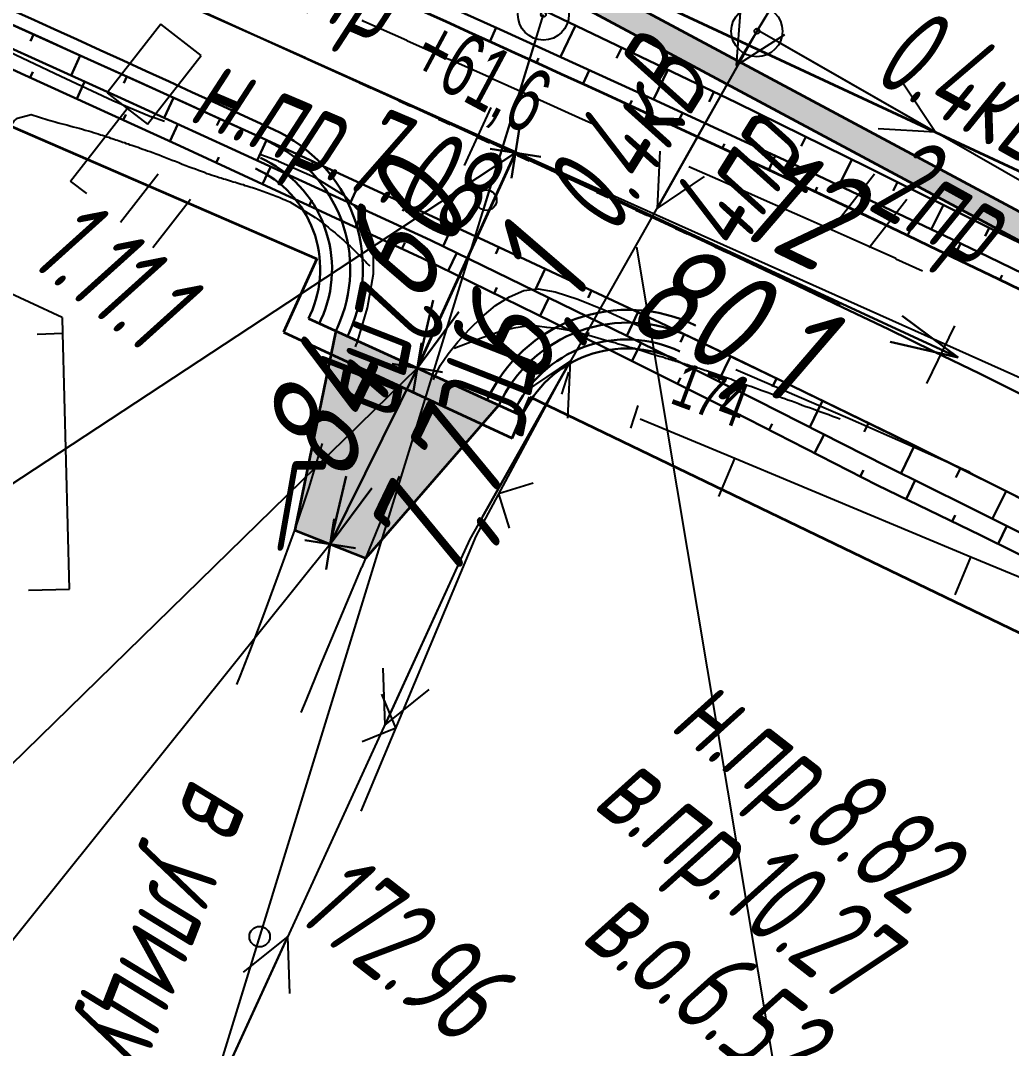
# Model space of a CAD drawing. Header units: millimetres. Extents: x -1799 to 6962, y -1020 to 4121.
# Drawn here: x 6178.45 to 6217.18, y 204.35 to 244.52 of the extents above; entities that cross this region are included whole.
import ezdxf
from ezdxf import colors
from ezdxf.entities.mleader import LeaderData, LeaderLine
from ezdxf.math import Vec2, Vec3

# ---------------------------------------------------------------- set-up
doc = ezdxf.new("R2010")
doc.units = ezdxf.units.MM
for name, pattern in [('CONTI', [0]), ('DASHED', [0.75, 0.5, -0.25]), ('STROT', [1.7, 0.5, -1.2])]:
    doc.linetypes.add(name, pattern=pattern)
for name, color, linetype, lineweight in [('10', 1, 'Continuous', 35), ('Гравий', 30, 'Continuous', 35), ('КОПИЯ_ОСЬ_13_ОТКОСЫ', 7, 'Continuous', 30), ('КОПИЯ_ОСЬ_ГРАНИЦЫ_ПОЛОС', 7, 'Continuous', 30), ('ОСЬ_ВЕРХ_ПОКРЫТИЯ_ГРАНИЦЫ_ПОЛОС', 7, 'Continuous', 30), ('ОСЬ_ВЕРХ_ПОКРЫТИЯ_ОСЬ', 1, 'Continuous', 30), ('Ось_примыкания', 1, 'Continuous', 35), ('Отметки', 5, 'Continuous', 30), ('Тротуар', 40, 'Continuous', 35), ('Уклоны ПЧ', 5, 'Continuous', 30)]:
    doc.layers.add(name, color=color, linetype=linetype, lineweight=lineweight)
for name, color, linetype in [('GOR_BDEFAULT', 212, 'CONTI'), ('NAD_MDEFAULT', 7, 'CONTI'), ('PI_OTDEFAULT', 172, 'CONTI'), ('SIT_LDEFAULT', 7, 'CONTI'), ('USLZNDEFAULT', 7, 'CONTI'), ('ZAPSKDEFAULT', 7, 'CONTI'), ('КОПИЯ_ОСЬ_ТАНГЕНСЫ', 1, 'Continuous'), ('ОСЬ_ВЕРХ_ПОКРЫТИЯ_ПИКЕТЫ', 1, 'Continuous'), ('ОСЬ_ВЕРХ_ПОКРЫТИЯ_ТАНГЕНСЫ', 1, 'Continuous'), ('разметка', 7, 'Continuous')]:
    doc.layers.add(name, color=color, linetype=linetype)
doc.styles.add('eskd', font='spds.shx', dxfattribs={"width": 1.2, "oblique": 15})
doc.styles.add('SHRFT', font='TXT', dxfattribs={"width": 3.5})
doc.styles.get("Standard").update_dxf_attribs({"font": 'arial.ttf'})
doc.styles.add('ГОСТ', font='', dxfattribs={"oblique": 15, "height": 4})
doc.styles.get('ГОСТ').set_extended_font_data('GOST type A')

# ---------------------------------------------------------------- blocks, each defined once
blk = doc.blocks.new('BL_2011')
at = {"color": 0}
for p, q in [((0, 0), (0, 2.4)), ((1.6, 0), (1.6, 2.4))]:
    blk.add_line(p, q, dxfattribs=at)
blk = doc.blocks.new('BL_26')
at = {"color": 0}
for radius in [1, 0.1]:
    blk.add_circle((0, 0), radius, dxfattribs=at)
blk = doc.blocks.new('BL_15')
at = {"color": 0}
for p, q in [((1, 7), (-1, 7)), ((-1, 7), (-1, 3.6)), ((1, 3.6), (1, 7)), ((-1, 3.6), (0, 3.6)), ((0, 0), (0, 3.6)), ((0, 3.6), (1, 3.6)), ((0.8, 0), (0, 0))]:
    blk.add_line(p, q, dxfattribs=at)
blk = doc.blocks.new('_None')
blk = doc.blocks.new('Крест')
at = {"layer": 'Отметки'}
for points in [[(0, 1), (0, -1)], [(-1, 0), (1, 0)]]:
    blk.add_lwpolyline(points, dxfattribs=at)
blk = doc.blocks.new('Стрелка')
at = {"layer": 'Уклоны ПЧ', "ltscale": 2}
for points in [[(-0.02342005360436872, -0.04794833697465961), (-0.02342005360436872, 17.97170368749525)], [(-0.02342005360436872, -0.04794833697465961), (-0.5784949510263147, 2.621650927669716)], [(-0.02342005360436872, -0.04794833697465961), (0.5316548438175772, 2.621650927669716)]]:
    blk.add_lwpolyline(points, dxfattribs=at)

msp = doc.modelspace()

# ---------------------------------------------------------------- hatches: boundary and pattern name
at = {"layer": 'Гравий', "ltscale": 7}
h = msp.add_hatch(color=256, dxfattribs=at)
h.dxf.hatch_style = 1
h.paths.add_polyline_path([(6190.771503113656, 232.3944372082251), (6189.161700376639, 224.5992137355852), (6191.937411250265, 223.5110507201525), (6197.1401641637, 229.4892424693453)], flags=17)
h.paths.add_polyline_path([(6191.159091426971, 224.7476721158373), (6195.402458500068, 232.3234317530068), (6190.694312305111, 236.3753502018872), (6186.450945232014, 228.7995905647176)], flags=9)
h.paths.add_polyline_path([(6195.966194272487, 220.0088478069874), (6201.210670246519, 229.4280344512435), (6195.605734300081, 234.2517468895885), (6190.361258326078, 224.8325602453324)], flags=9)
h = msp.add_hatch(color=256, dxfattribs=at)
h.dxf.hatch_style = 1
h.paths.add_polyline_path([(6193.95583363926, 230.9418398387852), (6190.771503113656, 232.3944372082251), (6189.591931878424, 226.6825439626473)], flags=17)
h.paths.add_polyline_path([(6197.1401641637, 229.4892424693453), (6190.771503113656, 232.3944372082251), (6189.161700376639, 224.5992137355852), (6191.937411250265, 223.5110507201525)])
h = msp.add_hatch(color=256, dxfattribs=at)
h.dxf.hatch_style = 1
h.paths.add_polyline_path([(6193.95583363926, 230.9418398387852), (6190.771503113656, 232.3944372082251), (6189.591931878424, 226.6825439626473)])
at = {"layer": 'Тротуар', "lineweight": 30, "ltscale": 7}
msp.add_hatch(color=256, dxfattribs=at).paths.add_polyline_path([(6126.931740061011, 278.0304459001991), (6128.439853560596, 277.1630131699267), (6164.582635617853, 261.241592810874), (6199.391776071812, 245.6193472523364), (6226.965141142815, 230.8428969675797), (6234.072073662255, 227.170375531924), (6244.623096956735, 221.4528150301549), (6251.566242708892, 217.4791211815673), (6258.375359144944, 213.2799197718623), (6265.073261752035, 209.02963465025), (6265.609058609358, 209.8739815740037), (6258.905734939422, 214.1277067376423), (6252.077196256849, 218.3388859009492), (6245.109742837356, 222.3264914875972), (6234.539878332385, 228.0542619735124), (6227.430880101552, 231.7278508687514), (6199.833216935755, 246.5173224000382), (6164.988932973365, 262.15534026773), (6128.892007081546, 278.0565603202331), (6116.325336522723, 285.2846246235194), (6112.601381699098, 286.9917958308133), (6104.101285403487, 289.8893952103454), (6095.382801326088, 292.1139472028362), (6094.028716523704, 292.7220886679488), (6062.635007723418, 308.6967482663813), (6052.755252864396, 311.6692093474912), (6041.920397909105, 316.6010502217459), (6020.57215665986, 327.7935136411461), (5984.471793767481, 344.0357047723728), (5959.437637477511, 357.0414613805833), (5935.186880624105, 366.8843202427151), (5892.203299906434, 387.1829661572474), (5867.012197750804, 398.4731722394126), (5831.402002537487, 414.8561589423689), (5813.139658937851, 422.3152399234596), (5796.735513729634, 430.0543548002961), (5796.207650675593, 429.1976880760985), (5812.745232411844, 421.3961435783776), (5831.003779299013, 413.9386133285361), (5859.26713514684, 400.9356466144445), (5860.175860060766, 400.5175745407241), (5866.598718330302, 397.5626454534131), (5891.785255895005, 386.2744851404923), (5934.785018613018, 365.9681974066543), (5959.018170221834, 356.1324841346714), (5984.035787675422, 343.1353197911876), (6020.13444335131, 326.8938967663917), (6041.480747713804, 315.702448818286), (6052.402676992651, 310.7310074776533), (6062.261230560349, 307.7649250975001), (6093.575204664879, 291.830838426401), (6095.05151238436, 291.1664383145171), (6103.854052816061, 288.920439046261), (6112.23058058043, 286.0617103589821), (6115.866707254327, 284.3948021767783), (6121.960427134976, 280.8898325082037), (6122.830958548913, 280.3891225554171)])

# ---------------------------------------------------------------- linework, layer by layer
at = {"linetype": 'Continuous'}
msp.add_lwpolyline([(6202.517119961392, 235.6601525344076), (6208.833090584327, 197.9680823026347), (6222.849721684188, 187.0170898925635)], dxfattribs=at)
at = {"layer": '10'}
for points in [[(5786.735964376372, 494.3434807354706), (5773.30596437667, 448.9334807353216), (5770.455964376577, 448.8434807354706), (5765.795964376428, 429.6334807355079), (5881.91596437654, 375.1434807352844), (5882.525964376409, 376.3434807354706), (5928.445964376335, 353.5234807351726), (5932.485964376372, 351.5134807353961), (5960.735964376372, 337.4834807351353), (5984.325964376689, 327.5434807356569), (6003.875964376502, 317.8834807355079), (6062.465964376353, 290.8234807349863), (6094.515964376633, 277.4934807349118), (6108.035964376651, 270.7634807353961), (6136.065964376447, 258.6034807352471), (6190.025964376409, 235.2034807348746), (6188.725964376596, 232.3434807354706), (6197.66596437654, 228.1934807350981), (6198.345964376707, 229.8134807352099), (6243.155964376763, 208.2334807351353)], [(6235.355964376484, 230.3034807354334), (6147.925964376316, 271.0334807349491), (6052.205964376577, 315.4134807348373), (6051.195964376335, 312.8534807352471), (6042.005964376391, 316.7734807351726), (6043.255964376391, 319.7634807353961), (5995.905964376763, 340.5434807356569), (5925.655964376763, 374.3334807347628), (5896.865964376726, 386.9534807348746), (5894.005964376391, 388.0134807353961), (5868.475964376596, 398.5934807354706), (5869.475964376596, 400.5934807354706), (5830.775964376409, 418.8934807352844), (5830.025964376409, 416.8534807352471), (5785.337084801236, 439.0398072697344), (5802.245964376381, 489.5234807361039)]]:
    msp.add_lwpolyline(points, dxfattribs=at)
at = {"layer": 'GOR_BDEFAULT', "color": 212, "elevation": 174, "flags": 128}
for points in [[(6177.0617003764, 239.1892177354666), (6177.171700376444, 239.3392117353278), (6177.28170037643, 239.469216735487), (6177.381700376407, 239.6092157349112), (6177.481700376442, 239.7292107356834), (6177.581700376419, 239.8592157349112), (6177.671700376444, 239.969216735487), (6177.761700376412, 240.0792167348909), (6177.841700376428, 240.1792157352093), (6177.921700376444, 240.2792137352872), (6178.001700376402, 240.3692177351686), (6178.071700376409, 240.4492127349722), (6178.141700376416, 240.5292137352872), (6178.201700376414, 240.5992137355852), (6178.261700376412, 240.6592117346945), (6178.321700376409, 240.7092147352296), (6178.861700376447, 240.8492137355852), (6179.511700376412, 240.6392147358629), (6179.601700376437, 240.6192177351686), (6179.701700376414, 240.5892117353278), (6179.801700376449, 240.5592127353075), (6179.911700376435, 240.5292137352872), (6180.021700376421, 240.4992157355073), (6180.141700376416, 240.469216735487), (6180.251700376402, 240.4392177354666), (6180.371700376398, 240.4092117346945), (6180.501700376402, 240.3692177351686), (6180.621700376398, 240.3392117353278), (6180.741700376451, 240.3092127353075), (6180.861700376447, 240.2692117350298), (6180.971700376433, 240.2392127350095), (6181.081700376419, 240.2092147352296), (6181.191700376405, 240.1792157352093), (6181.29170037644, 240.1492167351889), (6181.391700376416, 240.1192177351686), (6181.481700376442, 240.0892117353278), (6181.571700376409, 240.0592127353075), (6181.651700376426, 240.0392167348537), (6181.731700376442, 240.0092177357647), (6181.8117003764, 239.9792107356834), (6181.891700376416, 239.9592147352296), (6181.961700376423, 239.9292157352093), (6182.03170037643, 239.9092117346945), (6182.101700376437, 239.8892147358629), (6182.171700376444, 239.8592157349112), (6182.231700376442, 239.8392117353278), (6182.301700376449, 239.8192147355649), (6182.371700376398, 239.7892167348537), (6182.431700376395, 239.7692117350298), (6182.501700376402, 239.7492157355073), (6182.571700376409, 239.719216735487), (6182.651700376426, 239.6992127349722), (6182.721700376433, 239.6692137349519), (6182.79170037644, 239.6492167351889), (6182.871700376398, 239.6192177351686), (6182.951700376414, 239.5992137355852), (6183.04170037644, 239.5692147355649), (6183.121700376398, 239.5392167348537), (6183.221700376433, 239.4992157355073), (6183.3117003764, 239.469216735487), (6183.411700376435, 239.4292157352093), (6183.511700376412, 239.3992167351889), (6183.621700376398, 239.3592157349112), (6183.741700376451, 239.3092127353075), (6183.861700376447, 239.2692117350298), (6183.981700376442, 239.219216735487), (6184.111700376447, 239.1692137349519), (6184.241700376451, 239.1192177351686), (6184.371700376398, 239.0692147355649), (6184.501700376402, 239.0192117350298), (6184.631700376407, 238.969216735487), (6184.761700376412, 238.9092117346945), (6184.901700376426, 238.8592157349112), (6185.03170037643, 238.8092127353075), (6185.151700376426, 238.7592177357647), (6185.28170037643, 238.719216735487), (6185.401700376426, 238.6692137349519), (6185.511700376412, 238.6292127356055), (6185.631700376407, 238.5892117353278), (6185.731700376442, 238.549218735111), (6185.831700376419, 238.5192117350298), (6185.931700376395, 238.4792107356834), (6186.03170037643, 238.4492127349722), (6186.121700376398, 238.4192137349519), (6186.211700376423, 238.3892147358629), (6186.29170037644, 238.3692177351686), (6186.371700376398, 238.3392117353278), (6186.451700376414, 238.3192147355649), (6186.53170037643, 238.2892167348537), (6186.611700376447, 238.2692117350298), (6186.691700376405, 238.2492157355073), (6186.761700376412, 238.219216735487), (6186.841700376428, 238.1992127349722), (6186.911700376435, 238.1792157352093), (6186.991700376451, 238.1492167351889), (6187.0617003764, 238.1292127356055), (6187.141700376416, 238.1092157349112), (6187.211700376423, 238.0792167348909), (6187.29170037644, 238.0592127353075), (6187.361700376447, 238.0392167348537), (6187.441700376405, 238.0092177357647), (6187.511700376412, 237.9892127350095), (6187.591700376428, 237.969216735487), (6187.661700376435, 237.9392177354666), (6187.731700376442, 237.9192137349519), (6187.8117003764, 237.8892147358629), (6187.881700376407, 237.8692177351686), (6187.951700376414, 237.8392117353278), (6188.021700376421, 237.8092127353075), (6188.091700376428, 237.7892167348537), (6188.161700376435, 237.7592177357647), (6188.231700376442, 237.7392127350095), (6188.301700376449, 237.7092147352296), (6188.371700376398, 237.6792157352093), (6188.441700376405, 237.6592117346945), (6188.511700376412, 237.6292127356055), (6188.581700376419, 237.5992137355852), (6188.651700376426, 237.5692147355649), (6188.711700376423, 237.5392167348537), (6188.78170037643, 237.5092177357647), (6188.841700376428, 237.4892127350095), (6188.911700376435, 237.4592147352296), (6188.971700376433, 237.4292157352093), (6189.961700376423, 236.8292167348909), (6190.04170037644, 236.7692117350298), (6190.131700376407, 236.7092147352296), (6190.211700376423, 236.6392147358629), (6190.301700376449, 236.5792167348909), (6190.381700376407, 236.5092177357647), (6190.471700376433, 236.4392177354666), (6190.5617003764, 236.3592157349112), (6190.651700376426, 236.2892167348537), (6190.741700376451, 236.219216735487), (6190.831700376419, 236.1392147358629), (6190.911700376435, 236.0692147355649), (6191.001700376402, 235.9892127350095), (6191.081700376419, 235.9192137349519), (6191.171700376444, 235.8392117353278), (6191.251700376402, 235.7692117350298), (6191.331700376419, 235.6992127349722), (6191.401700376426, 235.6192177351686), (6191.471700376433, 235.5592127353075), (6191.54170037644, 235.4892127350095), (6191.611700376447, 235.4192137349519), (6191.671700376444, 235.3592157349112), (6191.731700376442, 235.299218735111), (6191.79170037644, 235.2392127350095), (6191.841700376428, 235.1892177354666), (6191.891700376416, 235.1392147358629), (6191.941700376405, 235.0892117353278), (6191.981700376442, 235.0392167348537), (6192.021700376421, 234.9992157355073), (6192.0617003764, 234.9592147352296), (6192.091700376428, 234.9292157352093)], [(6210.481700376442, 228.9392177354666), (6210.331700376419, 228.9992157355073), (6210.181700376395, 229.049218735111), (6210.03170037643, 229.1092157349112), (6209.881700376407, 229.1592117346945), (6209.731700376442, 229.219216735487), (6209.581700376419, 229.2692117350298), (6209.431700376395, 229.3292167348909), (6209.28170037643, 229.3792127356055), (6209.141700376416, 229.4292157352093), (6209.001700376402, 229.4792107356834), (6208.851700376437, 229.5392167348537), (6208.721700376433, 229.5892117353278), (6208.581700376419, 229.6392147358629), (6208.441700376405, 229.6892177354666), (6208.3117003764, 229.7392127350095), (6208.181700376395, 229.7792137352872), (6208.051700376449, 229.8292167348909), (6207.921700376444, 229.8792127356055), (6207.79170037644, 229.9192137349519), (6207.671700376444, 229.969216735487), (6207.551700376449, 230.0092177357647), (6207.431700376395, 230.049218735111), (6207.321700376409, 230.0892117353278), (6207.201700376414, 230.1392147358629), (6207.091700376428, 230.1792157352093), (6206.991700376451, 230.219216735487), (6206.881700376407, 230.2492157355073), (6206.78170037643, 230.2892167348537), (6206.671700376444, 230.3292167348909), (6206.581700376419, 230.3592157349112), (6206.481700376442, 230.3992167351889), (6206.381700376407, 230.4292157352093), (6206.29170037644, 230.469216735487), (6206.201700376414, 230.4992157355073), (6206.121700376398, 230.5292137352872), (6206.03170037643, 230.5592127353075), (6205.951700376414, 230.5892117353278), (6205.861700376447, 230.6192177351686), (6205.78170037643, 230.6492167351889), (6205.701700376414, 230.6792157352093), (6205.631700376407, 230.6992127349722), (6205.551700376449, 230.7292107356834), (6205.481700376442, 230.7592177357647), (6205.401700376426, 230.7792137352872), (6205.331700376419, 230.799218735111), (6205.261700376412, 230.8292167348909), (6205.191700376405, 230.8492137355852), (6205.121700376398, 230.8692177351686), (6205.051700376449, 230.8992167351889), (6204.981700376442, 230.9192137349519), (6204.911700376435, 230.9392177354666), (6204.841700376428, 230.9592147352296), (6204.78170037643, 230.9792107356834), (6204.711700376423, 230.9992157355073), (6204.641700376416, 231.0192117350298), (6204.581700376419, 231.0392167348537), (6204.511700376412, 231.0592127353075), (6204.451700376414, 231.0792167348909), (6204.381700376407, 231.0992137355852), (6204.321700376409, 231.1192177351686), (6204.251700376402, 231.1392147358629), (6204.191700376405, 231.1592117346945), (6204.121700376398, 231.1792157352093), (6204.0617003764, 231.1992127349722), (6203.991700376451, 231.219216735487), (6203.931700376395, 231.2392127350095), (6203.861700376447, 231.2592177357647), (6203.801700376449, 231.2792137352872), (6203.741700376451, 231.299218735111), (6203.671700376444, 231.3192147355649), (6203.611700376447, 231.3392117353278), (6203.551700376449, 231.3592157349112), (6203.481700376442, 231.3792127356055), (6203.421700376444, 231.3892147358629), (6203.361700376447, 231.4092117346945), (6202.441700376405, 231.6992127349722), (6202.381700376407, 231.719216735487), (6202.321700376409, 231.7292107356834), (6202.251700376402, 231.7492157355073), (6202.191700376405, 231.7692117350298), (6202.121700376398, 231.7892167348537), (6202.0617003764, 231.8092127353075), (6201.991700376451, 231.8292167348909), (6201.931700376395, 231.8492137355852), (6201.871700376398, 231.8592157349112), (6201.801700376449, 231.8792127356055), (6201.741700376451, 231.8992167351889), (6201.681700376395, 231.9192137349519), (6201.611700376447, 231.9392177354666), (6201.551700376449, 231.9492127349722), (6201.491700376451, 231.969216735487), (6200.651700376426, 232.2092147352296), (6199.961700376423, 232.3892147358629), (6199.431700376395, 232.4892127350095), (6199.021700376421, 232.5292137352872), (6198.641700376416, 232.5792167348909), (6198.221700376433, 232.5792167348909), (6197.731700376442, 232.4992157355073), (6197.171700376444, 232.3492137355852), (6196.521700376421, 232.1292127356055), (6195.841700376428, 231.8792127356055), (6195.391700376416, 231.7092147352296)]]:
    msp.add_lwpolyline(points, dxfattribs=at)
at = {"layer": 'SIT_LDEFAULT', "color": 7}
for p, q in [((6207.251700376402, 244.1492167351889), (6210.551700376449, 249.6192177351686)), ((6210.03170037643, 248.7592177357647), (6206.421700376444, 242.7692117350298)), ((6185.5617003764, 201.4592147352296), (6198.881700376407, 244.7592177357647)), ((6206.591700376428, 244.9992157355073), (6206.421700376444, 242.7692117350298)), ((6191.861700376447, 244.4892127350095), (6191.79170037644, 244.5192117350298)), ((6193.54170037644, 243.7392127350095), (6191.861700376447, 244.4892127350095)), ((6207.251700376402, 244.1492167351889), (6196.011700376412, 224.2492157355073)), ((6206.421700376444, 242.7692117350298), (6208.3117003764, 243.969216735487)), ((6233.471700376433, 229.0992137355852), (6207.251700376402, 244.1492167351889)), ((6180.021700376421, 242.3392117353278), (6176.981700376442, 243.7692117350298)), ((6195.211700376423, 242.9892127350095), (6193.54170037644, 243.7292107356834)), ((6198.591700376428, 243.799218735111), (6196.53170037643, 237.1092157349112)), ((6208.121700376398, 243.6492167351889), (6214.191700376405, 240.1692137349519)), ((6206.761700376412, 243.2792137352872), (6203.321700376409, 237.1792157352093)), ((6196.881700376407, 242.2492157355073), (6195.211700376423, 242.9992157355073)), ((6182.051700376449, 241.3792127356055), (6180.021700376421, 242.3392117353278)), ((6198.601700376437, 241.469216735487), (6196.881700376407, 242.2392127350095)), ((6214.191700376405, 240.1692137349519), (6212.951700376414, 242.0292137352872)), ((6200.411700376435, 240.6592117346945), (6198.601700376437, 241.469216735487)), ((6183.5617003764, 240.7492157355073), (6182.051700376449, 241.3792127356055)), ((6184.071700376409, 240.5792167348909), (6183.5617003764, 240.7592177357647)), ((6200.921700376444, 240.4292157352093), (6200.411700376435, 240.6592117346945)), ((6211.961700376423, 240.299218735111), (6214.191700376405, 240.1692137349519)), ((6203.431700376395, 239.4192137349519), (6203.321700376409, 237.1792157352093)), ((6188.53170037643, 239.0192117350298), (6187.841700376428, 239.2692117350298)), ((6189.971700376433, 238.3692177351686), (6188.53170037643, 239.0092177357647)), ((6205.911700376435, 238.219216735487), (6204.571700376409, 238.8092127353075)), ((6191.131700376407, 237.6592117346945), (6189.971700376433, 238.3792127356055)), ((6203.321700376409, 237.1792157352093), (6205.171700376444, 238.4292157352093)), ((6207.631700376407, 237.4492127349722), (6205.911700376435, 238.219216735487)), ((6191.901700376426, 236.8292167348909), (6191.131700376407, 237.6592117346945)), ((6209.231700376442, 236.7392127350095), (6207.631700376407, 237.4492127349722)), ((6192.241700376451, 235.8192147355649), (6191.901700376426, 236.8292167348909)), ((6210.871700376398, 236.0092177357647), (6209.231700376442, 236.7392127350095)), ((6180.071700376409, 232.9192137349519), (6173.241700376451, 236.0892117353278)), ((6192.241700376451, 234.6192177351686), (6192.241700376451, 235.8192147355649)), ((6212.651700376426, 235.219216735487), (6210.871700376398, 236.0192117350298)), ((6213.701700376414, 234.7292107356834), (6212.651700376426, 235.1992127349722)), ((6192.001700376402, 233.299218735111), (6192.241700376451, 234.6192177351686)), ((6197.5617003764, 233.7292107356834), (6198.121700376398, 233.969216735487)), ((6198.121700376398, 233.969216735487), (6198.671700376444, 234.0392167348537)), ((6198.671700376444, 234.0392167348537), (6199.341700376428, 233.9192137349519)), ((6199.341700376428, 233.9192137349519), (6200.221700376433, 233.6292127356055)), ((6197.011700376412, 233.3792127356055), (6197.5617003764, 233.7292107356834)), ((6200.221700376433, 233.6292127356055), (6201.261700376412, 233.2092147352296)), ((6191.591700376428, 231.8892147358629), (6192.001700376402, 233.299218735111)), ((6196.481700376442, 232.9392177354666), (6197.011700376412, 233.3792127356055)), ((6201.261700376412, 233.2092147352296), (6202.391700376416, 232.6992127349722)), ((6180.101700376437, 232.299218735111), (6180.081700376419, 232.9192137349519)), ((6195.991700376451, 232.4592147352296), (6196.481700376442, 232.9392177354666)), ((6202.391700376416, 232.6992127349722), (6202.751700376402, 232.5292137352872)), ((6179.091700376428, 232.2692117350298), (6180.101700376437, 232.299218735111)), ((6180.361700376447, 222.299218735111), (6180.101700376437, 232.299218735111)), ((6195.54170037644, 231.9592147352296), (6195.991700376451, 232.4592147352296)), ((6191.54170037644, 231.7692117350298), (6191.581700376419, 231.8892147358629)), ((6195.161700376435, 231.4992157355073), (6195.54170037644, 231.9592147352296)), ((6194.851700376437, 231.0392167348537), (6195.161700376435, 231.4992157355073)), ((6194.601700376437, 230.5192117350298), (6194.851700376437, 231.0392167348537)), ((6196.501700376402, 225.1192177351686), (6199.941700376405, 231.219216735487)), ((6199.941700376405, 231.219216735487), (6198.091700376428, 229.969216735487)), ((6199.831700376419, 228.9792107356834), (6199.941700376405, 231.219216735487)), ((6199.861700376447, 230.7792137352872), (6199.591700376428, 229.9192137349519)), ((6206.401700376426, 230.8892147358629), (6207.04170037644, 230.6092157349112)), ((6207.04170037644, 230.6092157349112), (6208.79170037644, 229.8492137355852)), ((6194.581700376419, 230.4792107356834), (6194.601700376437, 230.5192117350298)), ((6199.491700376451, 230.4392177354666), (6196.241700376451, 224.3692177351686)), ((6208.79170037644, 229.8592157349112), (6210.871700376398, 228.9592147352296)), ((6202.571700376409, 229.4792107356834), (6202.28170037643, 228.5892117353278)), ((6206.361700376447, 227.3992167351889), (6202.661700376435, 228.9392177354666)), ((6210.871700376398, 228.9492127349722), (6213.171700376444, 227.9392177354666)), ((6190.161700376435, 227.7092147352296), (6190.251700376402, 227.9892127350095)), ((6213.171700376444, 227.9392177354666), (6215.54170037644, 226.8892147358629)), ((6189.721700376433, 226.2692117350298), (6190.151700376426, 227.7092147352296)), ((6205.741700376451, 225.9192137349519), (6206.361700376447, 227.3992167351889)), ((6215.591700376428, 223.549218735111), (6206.361700376447, 227.3992167351889)), ((6192.601700376437, 225.1392147358629), (6193.251700376402, 226.7092147352296)), ((6215.54170037644, 226.8892147358629), (6215.5617003764, 226.8792127356055)), ((6189.161700376435, 224.5992137355852), (6189.721700376433, 226.2692117350298)), ((6198.481700376442, 226.4392177354666), (6197.131700376407, 226.0292137352872)), ((6197.131700376407, 226.0292137352872), (6197.54170037644, 224.6792157352093)), ((6191.79170037644, 223.1592117346945), (6192.611700376447, 225.1392147358629)), ((6188.53170037643, 222.8592157349112), (6189.161700376435, 224.5992137355852)), ((6196.011700376412, 224.2492157355073), (6185.5617003764, 201.4592147352296)), ((6196.241700376451, 224.3692177351686), (6191.741700376451, 213.6192177351686)), ((6214.971700376433, 222.0792167348909), (6215.591700376428, 223.549218735111)), ((6224.821700376409, 219.7092147352296), (6215.591700376428, 223.549218735111)), ((6190.921700376444, 221.1192177351686), (6191.78170037643, 223.1592117346945)), ((6195.591700376428, 223.3392117353278), (6192.681700376395, 216.9792107356834)), ((6187.931700376395, 221.2292107356834), (6188.53170037643, 222.8592157349112)), ((6178.761700376412, 222.2592177357647), (6180.361700376447, 222.299218735111)), ((6187.401700376426, 219.8592157349112), (6187.931700376395, 221.2292107356834)), ((6190.161700376435, 219.2892167348537), (6190.921700376444, 221.1192177351686)), ((6187.04170037644, 218.9192137349519), (6187.401700376426, 219.8592157349112)), ((6189.621700376398, 217.9792107356834), (6190.161700376435, 219.2892167348537)), ((6192.601700376437, 219.2092147352296), (6192.681700376395, 216.9792107356834)), ((6186.901700376426, 218.5692147355649), (6187.04170037644, 218.9192137349519)), ((6193.111700376447, 216.8792127356055), (6192.571700376409, 218.1892177354666)), ((6192.681700376395, 216.9792107356834), (6194.421700376444, 218.3792127356055)), ((6189.411700376435, 217.4792107356834), (6189.621700376398, 217.9792107356834)), ((6191.801700376449, 216.3492137355852), (6193.111700376447, 216.8792127356055)), ((6185.851700376437, 202.4192137349519), (6187.911700376435, 209.1092157349112)), ((6185.981700376442, 202.3692177351686), (6188.891700376416, 208.7292107356834)), ((6188.891700376416, 208.7292107356834), (6187.151700376426, 207.3292167348909)), ((6188.971700376433, 206.4992157355073), (6188.891700376416, 208.7292107356834))]:
    msp.add_line(p, q, dxfattribs=at)
for centre in [(6196.651700376426, 237.4992157355073), (6187.79170037644, 208.719216735487)]:
    msp.add_circle(centre, 0.4, dxfattribs=at)
at = {"layer": 'Гравий', "linetype": 'Continuous'}
msp.add_lwpolyline([(6190.771503113772, 232.3944372091564), (6189.161700376639, 224.5992137355852), (6191.937411250265, 223.5110507201525), (6197.140164163875, 229.4892424693453)], dxfattribs=at)
at = {"layer": 'КОПИЯ_ОСЬ_13_ОТКОСЫ'}
for points in [[(5842.767047899057, 405.8750057112547), (6107.472126024057, 283.8342342268797), (6119.584918992807, 278.2995662581297), (6131.722614305307, 272.8186092268797), (6177.883258836557, 252.1474666487547), (6186.496051805307, 248.3198299300047), (6190.850543992807, 246.3737850081297), (6194.332477586557, 244.8083553206297), (6202.157184617807, 241.2478084456297), (6208.228961961557, 238.4311580550047), (6213.418903367807, 235.9753475081297), (6216.724567430307, 234.3845271956297), (6220.020954149057, 232.7749080550047)], [(5839.830505196393, 399.52094329187), (6104.548766915143, 277.473824151245), (6116.689880196393, 271.92621672937), (6128.855895821393, 266.43256438562), (6175.022888008893, 245.75873626062), (6183.599059883893, 241.87836516687), (6187.926696602643, 239.909371026245), (6196.557067696393, 235.93891204187), (6203.430114571393, 232.71625579187), (6208.561950508893, 230.262398369995), (6213.612243477643, 227.79877532312), (6216.813903633893, 226.207710869995), (6220.005798165143, 224.59711516687)], [(5997.852497117807, 334.9455623518797), (6016.078571336557, 326.7087459456297), (6034.252399461557, 318.3593807112547), (6035.157184617807, 317.9335994612547), (6049.268512742807, 311.5210018050047), (6088.810993211557, 293.3923396956297), (6106.970661180307, 285.0212459456297), (6116.009235399057, 280.7744197737547), (6125.060016649057, 276.5544490706297), (6131.202106492807, 273.9804744612547), (6143.509723680307, 268.8540096175047), (6144.878376024057, 268.2412166487547), (6161.478473680307, 260.0444393050047), (6178.128864305307, 252.6950740706297), (6186.742145555307, 248.8669490706297), (6191.097614305307, 246.9204158675047), (6197.195270555307, 244.1723689925047), (6203.280231492807, 241.3964900862547), (6209.355915086557, 238.5756893050047), (6214.550251024057, 236.1149959456297), (6216.278278367807, 235.2849178206297), (6219.493122117807, 233.7199764143797)], [(5997.852616733968, 334.9454663511488), (6016.078416294515, 326.7087720152113), (6034.252290195882, 318.3594678159925), (6035.157075352132, 317.9335034605238), (6049.268662876546, 311.5210278745863), (6088.811204380452, 293.3923657652113), (6106.970811314046, 285.0211499448988), (6116.009080357015, 280.77438480818), (6125.059892124593, 276.5544751402113), (6131.201920933187, 273.9805615659925), (6143.509507603108, 268.8540967222425), (6144.878526157796, 268.2411206480238), (6161.47822708553, 260.0444653745863), (6178.128648228108, 252.6951001402113), (6186.742204136312, 248.8669751402113), (6191.097611851155, 246.9204419370863), (6197.195146030843, 244.1722729917738), (6203.280198521077, 241.3965771909925), (6209.356126255452, 238.5757764097425), (6214.550279087483, 236.1150220152113), (6216.278214878499, 235.2848218198988), (6219.493028110921, 233.7198804136488)], [(5994.367002702415, 327.3853046255308), (6012.504484391868, 318.9569598989683), (6030.69259474343, 310.6386005239683), (6031.60699293679, 310.2334491567808), (6045.61349318093, 303.5930682974058), (6066.960783219993, 293.7673847036558), (6085.147642350852, 285.4462177114683), (6093.316648698508, 281.6689960317808), (6103.180845475852, 276.7820331411558), (6112.332334733665, 272.7117206411558), (6121.495847917258, 268.6683856802183), (6127.596006608665, 265.9543964224058), (6139.795042253196, 260.5587665395933), (6141.15630934304, 259.9283954458433), (6158.056394792258, 252.4026386099058), (6174.670835710227, 244.9729511099058), (6182.377927995383, 241.4818622427183), (6186.70416090554, 239.5122577505308), (6194.469907975852, 235.9429218130308), (6202.142820573508, 232.2039081411558), (6207.23150465554, 229.6747333364683), (6212.294676042258, 227.1096698599058), (6215.450315690696, 225.5476581411558), (6218.596555925071, 223.9667255239683)], [(5994.367126290143, 327.38520110437), (6012.504333321393, 318.95697844812), (6030.692809883893, 310.63861907312), (6031.606872383893, 310.233589776245), (6045.613708321393, 303.592964776245), (6066.960876290143, 293.76752532312), (6085.147888008893, 285.44623626062), (6093.316833321393, 281.66889251062), (6103.180602852643, 276.78217376062), (6112.332458321393, 272.711617119995), (6121.496032540143, 268.66840422937), (6127.596130196393, 265.954292901245), (6139.794860665143, 260.558785088745), (6141.156188790143, 259.928413994995), (6158.056579415143, 252.402535088745), (6174.670837227643, 244.972847588745), (6182.377868477643, 241.48188079187), (6186.704040352643, 239.51215422937), (6194.470153633893, 235.94281829187), (6202.143005196393, 232.203804619995), (6207.231384102643, 229.67475188562), (6212.294860665143, 227.10981047937), (6215.450134102643, 225.547554619995), (6218.596618477643, 223.96674407312)], [(6131.513108677327, 274.6731885191175), (6143.972947544515, 269.8890698667738), (6145.325181431233, 269.2386792417738), (6161.70381302303, 260.5482495542738), (6178.491959995687, 253.5064404722425), (6180.148942417562, 252.80172855818), (6188.074052280843, 249.5018628355238), (6192.478593296468, 247.655976605055), (6196.001939243733, 246.1695874448988), (6198.643784946858, 245.04782230818), (6206.411149448812, 241.3146069761488), (6211.576737827718, 238.7823193784925), (6216.72807449764, 236.2080395933363), (6219.95039505428, 234.6444409605238)], [(6139.560484147727, 260.0348407583433), (6140.908201432883, 259.3744403677183), (6157.788328386008, 251.8038837270933), (6174.379026628196, 244.3212177114683), (6178.615110612571, 242.3909198599058), (6184.667783952415, 239.6202899770933), (6194.145689225852, 235.2356464224058), (6201.803343034446, 231.4791766958433), (6206.880491471946, 228.9391376333433), (6211.931150651633, 226.3635761099058), (6215.970091081321, 224.4034931020933), (6219.994993425071, 222.4147235708433)], [(6196.785602586557, 243.6921443831297), (6197.037067430307, 244.2441463362547)], [(6200.138078159749, 244.3296216245863), (6199.548417515218, 243.102753948805)], [(6178.956481758893, 243.97895110437), (6178.837829415143, 243.716988213745)], [(6201.940690464437, 243.4632275816175), (6201.744126743733, 243.0542920347425)], [(6180.778747383893, 243.15424407312), (6180.422790352643, 242.36762297937)], [(6198.605915086557, 242.8637752425047), (6198.689899461557, 243.0476131331297)], [(6178.821043229758, 242.2966815786558), (6178.92095778054, 242.5150653677183)], [(6182.600524727643, 242.329781182495), (6182.481872383893, 242.067574151245)], [(6200.426715867807, 242.0354061018797), (6200.677692430307, 242.5876521956297)], [(6203.743272251546, 242.5968335386488), (6203.186967319905, 241.4393628355238)], [(6180.639524675071, 241.4641620474058), (6180.944822526633, 242.1310321645933)], [(6184.422302071393, 241.503609307495), (6184.062927071393, 240.71479094812)], [(6205.545884556233, 241.7305005308363), (6205.360459751546, 241.3446362730238)], [(6202.246540086557, 241.2063045393797), (6202.331501024057, 241.3898982893797)], [(6182.45806715554, 240.6317645864683), (6182.559812761008, 240.8540546255308)], [(6186.242614571393, 240.675484307495), (6186.122985665143, 240.41254485437)], [(6204.060993211557, 240.3647518050047), (6204.316364305307, 240.9155330550047)], [(6207.344956821858, 240.8568433042738), (6206.806901401937, 239.75924808943)], [(6184.276609636008, 239.7993671255308), (6184.586546159446, 240.4763690786558)], [(6188.062927071393, 239.84662688562), (6187.698669258893, 239.05512297937)], [(6209.140794224202, 239.9764722105238), (6208.961442417562, 239.6106274839613)], [(6205.874958055307, 239.5229549300047), (6205.960407274057, 239.7065486800047)], [(6186.092527604758, 238.9612323599058), (6186.196714616477, 239.1864520864683)], [(6189.879821602643, 239.01068938562), (6189.758239571393, 238.74701751062)], [(6207.689411180307, 238.6814021956297), (6207.944293992807, 239.2312068831297)], [(6210.936601108968, 239.0961011167738), (6210.431718296468, 238.0661938902113)], [(6187.907713151633, 238.1215106802183), (6188.227232194602, 238.8121845083433)], [(6212.72807449764, 238.2069409605238), (6212.557145542562, 237.864960980055)], [(6191.696716133893, 238.174996026245), (6191.332946602643, 237.38471282312)], [(6209.498981492807, 237.8300838362547), (6209.585407274057, 238.0127010237547)], [(6189.722898698508, 237.2817890005308), (6189.829405046165, 237.5120136099058)], [(6211.307086961557, 236.9746150862547), (6211.568805711557, 237.5275936018797)], [(6191.538023210227, 236.4420673208433), (6191.861753678977, 237.1416522817808)], [(6193.513610665143, 237.339058526245), (6193.392516915143, 237.07563079187)], [(6214.51713699764, 237.3128979917738), (6214.039445347249, 236.3570264097425)], [(6195.330505196393, 236.503121026245), (6194.962341133893, 235.702828057495)], [(6213.114704149057, 236.1193904768797), (6213.202106492807, 236.3034725081297)], [(6216.306168980062, 236.4188550230238), (6216.146928257405, 236.1002515073988)], [(6193.353208757102, 235.6023456411558), (6193.461118913352, 235.8354999380308)], [(6214.918903367807, 235.2563533675047), (6215.185504930307, 235.8098201643797)], [(6195.157346940696, 234.7394306020933), (6195.501219011008, 235.4403583364683)], [(6197.145446602643, 235.66303313562), (6197.020934883893, 235.397163994995)], [(6198.956481758893, 234.81391204187), (6198.552673165143, 233.953316338745)], [(6216.720172899057, 234.3867244612547), (6216.809528367807, 234.5708064925047)], [(6196.952940202415, 233.8585712270933), (6197.067564225852, 234.0922138052183)], [(6200.767028633893, 233.96479094812), (6200.632751290143, 233.677925713745)], [(6198.748533464133, 232.9777118520933), (6199.097044206321, 233.6881610708433)], [(6202.578063790143, 233.11566985437), (6202.148864571393, 232.200874932495)], [(6200.544126725852, 232.0968524770933), (6200.660276628196, 232.3336688833433)], [(6204.385192696393, 232.259468682495), (6204.240173165143, 231.95551360437)], [(6202.337644792258, 231.2118427114683), (6202.696287370383, 231.9287616567808)], [(6206.189880196393, 231.396675713745), (6205.724548165143, 230.42377532312)], [(6204.126280046165, 230.3170673208433), (6204.245847917258, 230.5559589224058)], [(6207.994079415143, 230.533882744995), (6207.838805977643, 230.20941985437)], [(6205.914915300071, 229.4221698599058), (6206.278318620383, 230.1484882192808)], [(6209.793884102643, 229.661324151245), (6209.290954415143, 228.63129485437)], [(6207.700376725852, 228.5210468130308), (6207.823362565696, 228.7621356802183)], [(6211.591247383893, 228.784371026245), (6211.423766915143, 228.441109307495)], [(6209.482053971946, 227.6124774770933), (6209.855772233665, 228.3452655630308)], [(6213.388610665143, 227.90766204187), (6212.863220040143, 226.83002532312)], [(6215.182067696393, 227.021675713745), (6215.003845040143, 226.663765557495)], [(6211.263792253196, 226.7039081411558), (6211.388365007102, 226.9481708364683)], [(6213.057920671165, 225.8203632192808), (6213.414488053977, 226.5580341177183)], [(6216.971618477643, 226.12885344812), (6216.434020821393, 225.05609954187)], [(6214.857176042258, 224.9470722036558), (6214.976865983665, 225.1926776724058)], [(6216.653745866477, 224.0681659536558), (6216.999510026633, 224.7721454458433)]]:
    msp.add_lwpolyline(points, dxfattribs=at)
at = {"layer": 'КОПИЯ_ОСЬ_ГРАНИЦЫ_ПОЛОС'}
for points in [[(6177.933561671156, 245.0031533533829), (6178.845688071315, 244.5947250532108), (6179.757814471473, 244.1862967521074), (6180.656145699826, 243.7759230774018), (6181.55434925663, 243.3655645012977), (6182.452407811312, 242.9551848307374), (6183.350304135218, 242.5447478382039), (6184.248020993147, 242.1342173166695), (6185.145541138549, 241.7235570795956), (6186.04284730898, 241.3127309637266), (6188.327930066715, 240.2657355837646, -0.4137250943421888), (6191.287513456462, 232.3208775850135), (6191.226407474294, 232.1869232984382)], [(6188.114770685332, 239.8004940435412, -0.415238834974174), (6190.83260909594, 232.5283914948004), (6190.771503113772, 232.3944372082251)], [(6187.821409549166, 239.1540015101555, -0.4152706996758636), (6190.186931100159, 232.8235416025045), (6190.125594441206, 232.6890816347795)], [(6187.630168214508, 238.7325547685969, -0.4152955912359381), (6189.766024728606, 233.0159697154659), (6189.704528316399, 232.8811595425132)], [(6196.685259803207, 229.6967563791322, -0.4204447678933121), (6204.825046751221, 232.6073583144816), (6204.825046751221, 232.6073583144816), (6204.825046751221, 232.6073583144816)], [(6197.140164163991, 229.4892424693453, -0.4205785172888055), (6204.610213207876, 232.1558645287651), (6204.610213207876, 232.1558645287651)], [(6197.729004576258, 229.2206308947998, -0.4194585061626141), (6204.217916650241, 231.5856446506577)], [(6198.049408553177, 229.0744720803696), (6198.049408553585, 229.0744720813009, -0.4194820192030157), (6204.066378607657, 231.2677497150498)]]:
    msp.add_lwpolyline(points, format="xyb", dxfattribs=at)
msp.add_lwpolyline([(6177.724516575205, 244.5379051551345), (6178.625324148345, 244.1306862648698), (6179.525955612722, 243.7233879700425), (6180.426395984667, 243.315977791709), (6181.326630270642, 242.9084232667583), (6182.226643462849, 242.5006919600191), (6183.126420533119, 242.0927514568093), (6184.02594642994, 241.6845693694549), (6184.925206078487, 241.2761133400845), (6185.824184371459, 240.8673510369035), (6186.722866167614, 240.4582501579198), (6187.621236294721, 240.0487784374627), (6188.236874904755, 239.7677955882746)], dxfattribs=at)
at = {"layer": 'КОПИЯ_ОСЬ_ТАНГЕНСЫ'}
msp.add_line((6117.771700375868, 275.2292147357139), (6279.191700375852, 202.9492147354531), dxfattribs=at)
at = {"layer": 'ОСЬ_ВЕРХ_ПОКРЫТИЯ_ГРАНИЦЫ_ПОЛОС'}
msp.add_lwpolyline([(6204.610213207876, 232.1558645287651), (6204.610213207876, 232.1558645287651), (6205.499068110346, 231.732269437437), (6206.387278126591, 231.3076365156221), (6207.274826412418, 230.881934653421), (6208.16169600827, 230.4551328256848), (6209.047869836717, 230.0272000724572), (6209.933330700305, 229.5981055222574), (6210.818061276494, 229.1678183762479), (6211.702044117477, 228.7363079203415), (6212.585261643291, 228.3035435279953), (6213.467696139831, 227.8694946583482), (6214.349329758095, 227.4341308524954), (6215.230144509705, 226.9974217521149), (6216.110122259948, 226.5593370892229), (6216.989244730192, 226.1198466861742), (6217.867493493986, 225.6789204659062)], dxfattribs=at)
at = {"layer": 'ОСЬ_ВЕРХ_ПОКРЫТИЯ_ОСЬ'}
msp.add_lwpolyline([(5843.833376937759, 401.5279810581478), (6102.786578235546, 282.1380780734244), (6102.786578235546, 282.1380780734244, 0.002750162416), (6132.83191608362, 268.4856117660302), (6132.83191608362, 268.4856117660302), (6176.420423929239, 248.9677245956036), (6176.420423929239, 248.9677245956036), (6185.444481469438, 244.9204254191491), (6189.951916382977, 242.8865649443242), (6193.553963476132, 241.2508594080928), (6196.252587737059, 240.0176894761744), (6198.948255583158, 238.7780707016709), (6201.640545161828, 237.5311323044943), (6203.433316539458, 236.6953450761857), (6205.224266926825, 235.8556629860896), (6207.013265598313, 235.0118307549628), (6208.800180034488, 234.1635939687612), (6210.584875813665, 233.3106991456943), (6212.36721650477, 232.4528938042122), (6214.147063559541, 231.5899265216785), (6215.924276206913, 230.7215470042202), (6217.698711347368, 229.8475061519193)], format="xyb", dxfattribs=at)
at = {"layer": 'ОСЬ_ВЕРХ_ПОКРЫТИЯ_ПИКЕТЫ'}
for p, q in [((6195.802171212776, 238.8490876075002), (6196.843967682255, 241.1216764649498)), ((6213.866818528661, 230.3360575655597), (6214.961912683046, 232.5834491191554))]:
    msp.add_line(p, q, dxfattribs=at)
at = {"layer": 'ОСЬ_ВЕРХ_ПОКРЫТИЯ_ТАНГЕНСЫ'}
msp.add_line((6117.771700375868, 275.2292147357139), (6279.191700375852, 202.9492147354531), dxfattribs=at)
at = {"layer": 'Ось_примыкания', "linetype": 'Continuous'}
for points in [[(6217.560466492208, 233.9789170775684), (6216.665611135491, 234.4134136330458), (6215.770202667694, 234.8464544633525), (6214.874258874634, 235.2780714644241), (6213.977797385343, 235.7082965945947), (6213.080835678769, 236.1371618624898), (6212.183391086708, 236.5646993419277), (6211.285480796485, 236.9909411551553), (6210.387121853515, 237.4159194802987), (6209.488331167997, 237.8396665401879), (6208.589125514884, 238.2622146181884), (6207.689521537317, 238.6835960311937), (6206.789535754107, 239.1038431463885), (6205.889184559472, 239.5229883728671), (6204.988484228243, 239.9410641588393), (6204.087450917063, 240.3581029981497), (6203.18610067131, 240.7741374088573), (6202.284671942189, 241.189097524074), (6201.382727398051, 241.6032247975591), (6200.480513400378, 242.0164453987154), (6199.578045578392, 242.4287919834378), (6198.675339468356, 242.8402972383547), (6197.772410507323, 243.2509938677895), (6196.869274054343, 243.6609146077308), (6195.965945374754, 244.0700922137248), (6195.062439658746, 244.4785594608757), (6194.158772018049, 244.8863491485017)], [(6193.955833639464, 230.9418398387852), (6197.791413026172, 239.3500558914739)], [(6189.704528315613, 232.8811595425132), (6198.049408554079, 229.0744720803696)]]:
    msp.add_lwpolyline(points, dxfattribs=at)
at = {"layer": 'разметка', "linetype": 'DASHED', "lineweight": 30, "ltscale": 14}
msp.add_lwpolyline([(6144.916936924225, 263.0742296189192), (6189.5823223719, 243.0659679271403)], dxfattribs=at)
at = {"layer": 'разметка', "linetype": 'STROT', "lineweight": 30}
msp.add_lwpolyline([(6206.038536588962, 235.4715894827741), (6189.582304482008, 243.0659279910969)], dxfattribs=at)
at = {"layer": 'разметка', "linetype": 'STROT', "lineweight": 30, "ltscale": 7}
msp.add_lwpolyline([(6206.038536588962, 235.4715894827741), (6206.038536588962, 235.4715894827741, -0.02859434931884866), (6252.35885760742, 210.8080012345808, -0.04989026858016894), (6299.798118738408, 174.4336261790368, 11.40777789152081), (6299.798118738321, 174.4336261790368, -0.02855867695804832), (6349.131592190513, 121.2315553989383), (6445.940059767783, 8.120694500778882, 0.0200736377512296), (6475.395245435715, -24.48334041758153, 0.02007775009304351), (6508.136410856716, -53.78602270464125), (6606.959024182501, -137.5695939991501)], format="xyb", dxfattribs=at)
at = {"layer": 'Тротуар', "linetype": 'Continuous'}
for points in [[(5867.012197750717, 398.4731722394126), (5892.203299906172, 387.1829661572474), (5935.186880624164, 366.8843202427151), (5959.437637477249, 357.0414613805833), (5984.471793767249, 344.0357047723728), (6020.572156659337, 327.7935136411461), (6041.920397908872, 316.6010502217459), (6052.755252863901, 311.6692093474912), (6062.635007723738, 308.69674826545), (6093.985601003378, 292.7427456820506), (6095.382801325826, 292.1139472028362), (6104.101285403545, 289.8893952103454), (6112.601381698545, 286.9917958308133), (6116.325336521821, 285.2846246235194), (6128.892007080905, 278.0565603202331), (6128.892007080323, 278.0565603202331), (6128.892007081575, 278.0565603202331), (6128.892007081429, 278.0565603202331), (6164.988932972608, 262.15534026773), (6199.833216935289, 246.5173224000382), (6227.430880101349, 231.7278508687514)], [(6129.803231255131, 276.5624254955101), (6129.80323125484, 276.5624254964414), (6164.582635617999, 261.241592810874), (6199.39177607123, 245.6193472523364), (6226.965141142407, 230.8428969675797), (6234.072073661877, 227.1703755328554), (6244.623096956677, 221.4528150292235), (6251.56624270863, 217.4791211815673), (6258.375359144915, 213.2799197718623), (6265.073261751599, 209.02963465025)]]:
    msp.add_lwpolyline(points, dxfattribs=at)
at = {"layer": 'Уклоны ПЧ', "ltscale": 2}
for points in [[(6193.955833643131, 230.9418398611369), (6196.481270945029, 236.4654454751062)], [(6193.955833637659, 230.9418398378539), (6194.572964955945, 233.5977798434096)], [(6193.955833637659, 230.9418398378539), (6195.580515235555, 233.1316521767649)], [(6190.549555840475, 224.0551322609308), (6193.955836519841, 230.9418461531523)], [(6190.549555815474, 224.0551322274032), (6191.16668713376, 226.7110722329589)], [(6190.549555815474, 224.0551322274032), (6192.17423741337, 226.2449445663142)]]:
    msp.add_lwpolyline(points, dxfattribs=at)

# ---------------------------------------------------------------- block references
at = {"layer": 'USLZNDEFAULT', "color": 7, "rotation": 322.0000000000001}
for name, p in [('BL_26', (6198.881700376407, 244.7592177357647)), ('BL_26', (6207.226503376392, 244.1046067359048)), ('BL_15', (6180.401700376426, 238.2492157355073, 173.614))]:
    msp.add_blockref(name, p, dxfattribs=at)
at = {"layer": 'ZAPSKDEFAULT', "color": 7, "rotation": 322.0000000000001}
for p in [(6182.351700376437, 236.6392147358629), (6210.351700376437, 236.6392147358629)]:
    msp.add_blockref('BL_2011', p, dxfattribs=at)
at = {"layer": 'Отметки', "rotation": 260.7861031979047}
for p in [(6197.791413026172, 239.3500558914739), (6193.955833639464, 230.9418398387852), (6190.549555813437, 224.0551322274032)]:
    msp.add_blockref('Крест', p, dxfattribs=at)
at = {"layer": 'Уклоны ПЧ', "rotation": 65.17310380750357}
msp.add_blockref('Стрелка', (6215.055362795169, 231.3918648682657), dxfattribs=at)

# ---------------------------------------------------------------- texts
at = {"layer": 'GOR_BDEFAULT', "color": 212, "style": 'SHRFT', "width": 0.75}
msp.add_text('174', height=1.722262, rotation=339.617652, dxfattribs=at).set_placement((6203.766203376415, 229.5934227354946, 174))
at = {"layer": 'NAD_MDEFAULT', "color": 7, "style": 'eskd', "oblique": 10, "width": 0.8}
for s, rotation, p in [('2пр', 337, (6187.864292376451, 245.538442735945)), ('0.4кВ', 331, (6211.622058376388, 242.2460477346676)), ('0.4кВ', 58, (6201.62236437639, 235.9980307355645)), ('н.пр.7.08', 337, (6184.924077376441, 240.6490967352065)), ('4пр', 58, (6206.482528376402, 235.2544817350927)), ('2пр', 331, (6211.45813137643, 237.1940047353628)), ('1.11.1', 322.0000000000001, (6178.662132376407, 235.0935977347317)), ('2пр', 258.6186749999999, (6191.766985376433, 234.5461597353342)), ('ЛС', 258.6186749999999, (6195.445664376437, 232.8956697354215)), ('н.пр.8.82', 322.0000000000001, (6203.754660376415, 216.8557047354179)), ('в.пр.10.27', 322.0000000000001, (6200.732824376386, 213.8133687352883)), ('в улицу', 248.594749, (6185.14286537644, 215.0314857358235)), ('в.о.6.52', 322.0000000000001, (6200.267308376389, 208.5875137349713))]:
    msp.add_text(s, height=3.5, rotation=rotation, dxfattribs=at).set_placement(p)
msp.add_text('Г', height=3.5, dxfattribs=at).set_placement((6188.201700376414, 223.799218735111))
at = {"layer": 'PI_OTDEFAULT', "color": 172, "style": 'eskd', "oblique": 10, "width": 0.8}
msp.add_text('172.96', height=3.5, rotation=322.0000000000001, dxfattribs=at).set_placement((6189.106511376458, 209.4855767352628))
at = {"layer": 'ОСЬ_ВЕРХ_ПОКРЫТИЯ_ПИКЕТЫ', "width": 0.6}
msp.add_text('+61,6', height=2.5, rotation=331.821278255601, dxfattribs=at).set_placement((6193.553967607566, 242.549476326828))
at = {"layer": 'Уклоны ПЧ', "style": 'ГОСТ', "oblique": 15}
for s, rotation, p in [('60', 64.28409903737817, (6194.125614462517, 233.2317927977192)), ('12', 334.284099, (6206.173735528087, 236.2942716548341)), ('6,1', 64.28409903737817, (6198.619121669335, 230.0061427293467)), ('80,1', 334.284099, (6201.842383900404, 232.6781756732735)), ('84', 64.28409903737817, (6191.049720135963, 226.2076828902709)), ('7,7', 64.28409903737817, (6195.23813052034, 222.2614851979661))]:
    msp.add_text(s, height=4, rotation=rotation, dxfattribs=at).set_placement(p)

# ---------------------------------------------------------------- leaders
at = {"layer": 'Отметки', "ltscale": 0.2}
ml = msp.add_multileader_mtext('Standard', dxfattribs=at)
ml.set_content('174,35', color=256, style='ГОСТ')
ml.set_leader_properties()
ml.set_arrow_properties(name='NONE')
ml.build(insert=Vec2(0, 0))
ml.multileader.update_dxf_attribs({"text_left_attachment_type": 6, "text_right_attachment_type": 6, "dogleg_length": 0.36, "arrow_head_size": 2})
ctx = ml.context
ctx.base_point, ctx.arrow_head_size, ctx.landing_gap_size, ctx.plane_origin, ctx.plane_x_axis, ctx.plane_y_axis = Vec3(6155.276962323909, 230.789277615937), 2, 0, Vec3(6114.726650451174, 206.8130216248455), Vec3(0.9126795405998084, -0.4086759794391183), Vec3(0.4086759794391183, 0.9126795405998084)
ctx.left_attachment, ctx.right_attachment, ctx.text_align_type = 6, 6, 2
notes = []
notes.append((ctx, [(1, (1, 1, 0), (6172.828536856085, 222.9301040576893), (-0.9126795405998085, 0.4086759794391182), 0.3600000000000003, [(0, [(6197.791413026172, 239.3500558914739)], 0, [])])]))
ctx.mtext.insert, ctx.mtext.text_direction, ctx.mtext.rotation, ctx.mtext.alignment, ctx.mtext.line_spacing_style, ctx.mtext.flow_direction = Vec3(6174.380056998934, 227.2759447250637), Vec3(0.9126795405998086, -0.4086759794391184), 5.862182412987488, 3, 2, 5
ml = msp.add_multileader_mtext('Standard', dxfattribs=at)
ml.set_content('173,92', color=256, style='ГОСТ')
ml.set_leader_properties()
ml.set_arrow_properties(name='NONE')
ml.build(insert=Vec2(0, 0))
ml.multileader.update_dxf_attribs({"text_left_attachment_type": 6, "text_right_attachment_type": 6, "dogleg_length": 0.36, "arrow_head_size": 2})
ctx = ml.context
ctx.base_point, ctx.arrow_head_size, ctx.landing_gap_size, ctx.plane_origin, ctx.plane_x_axis, ctx.plane_y_axis = Vec3(6152.98617649044, 215.9265080678811), 2, 0, Vec3(6112.423383200026, 191.9558409558731), Vec3(0.9126795405998084, -0.4086759794391183), Vec3(0.4086759794391183, 0.9126795405998084)
ctx.left_attachment, ctx.right_attachment, ctx.text_align_type = 6, 6, 2
notes.append((ctx, [(1, (1, 1, 0), (6170.525269604937, 208.0729233887168), (-0.9126795405998085, 0.4086759794391182), 0.3600000000000003, [(0, [(6193.955833639464, 230.9418398387852)], 0, [])])]))
ctx.mtext.insert, ctx.mtext.text_direction, ctx.mtext.rotation, ctx.mtext.alignment, ctx.mtext.line_spacing_style, ctx.mtext.flow_direction = Vec3(6172.076789747787, 212.4187640560913), Vec3(0.9126795405998086, -0.4086759794391184), 5.862182412987488, 3, 2, 5
ml = msp.add_multileader_mtext('Standard', dxfattribs=at)
ml.set_content('173,27', color=256, style='ГОСТ')
ml.set_leader_properties()
ml.set_arrow_properties(name='NONE')
ml.build(insert=Vec2(0, 0))
ml.multileader.update_dxf_attribs({"text_left_attachment_type": 6, "text_right_attachment_type": 6, "dogleg_length": 0.36, "arrow_head_size": 2})
ctx = ml.context
ctx.base_point, ctx.arrow_head_size, ctx.landing_gap_size, ctx.plane_origin, ctx.plane_x_axis, ctx.plane_y_axis = Vec3(6150.178795502035, 204.0635253092652), 2, 0, Vec3(6109.976171073338, 179.9315832307684), Vec3(0.9126795405998084, -0.4086759794391183), Vec3(0.4086759794391183, 0.9126795405998084)
ctx.left_attachment, ctx.right_attachment, ctx.text_align_type = 6, 6, 2
notes.append((ctx, [(1, (1, 1, 0), (6168.078057478249, 196.0486656636122), (-0.9126795405998085, 0.4086759794391182), 0.3600000000000003, [(0, [(6190.549555813437, 224.0551322274032)], 0, [])])]))
ctx.mtext.insert, ctx.mtext.text_direction, ctx.mtext.rotation, ctx.mtext.alignment, ctx.mtext.line_spacing_style, ctx.mtext.flow_direction = Vec3(6169.629577621099, 200.3945063309866), Vec3(0.9126795405998086, -0.4086759794391184), 5.862182412987488, 3, 2, 5
for ctx, leaders in notes:
    for number, flags, end, landing, length, lines in leaders:
        leader = LeaderData()
        leader.index, (leader.has_last_leader_line, leader.has_dogleg_vector, leader.attachment_direction) = number, flags
        leader.last_leader_point, leader.dogleg_vector, leader.dogleg_length = Vec3(end), Vec3(landing), length
        for number, points, colour, breaks in lines:
            line = LeaderLine()
            line.index, line.vertices, line.color, line.breaks = number, Vec3.list(points), colors.encode_raw_color(colour), breaks
            leader.lines.append(line)
        ctx.leaders.append(leader)

doc.saveas('drawing.dxf')
